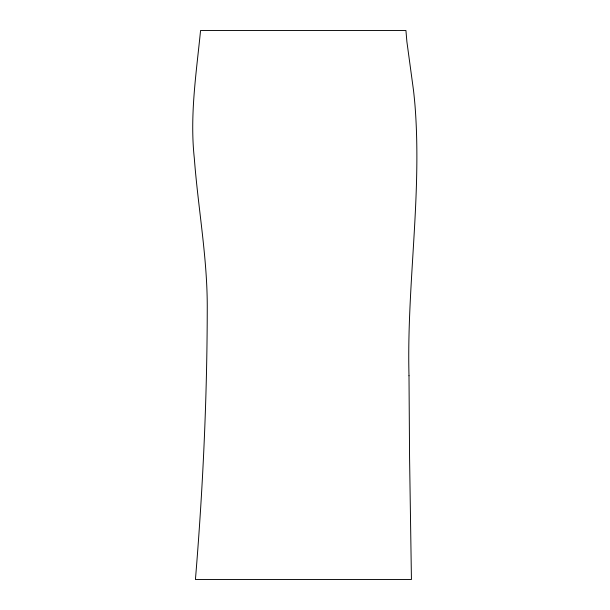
<?xml version="1.0" encoding="UTF-8"?>
<svg xmlns="http://www.w3.org/2000/svg" width="610" height="610" viewBox="0 0 610 610"><rect width="100%" height="100%" fill="white"/><g stroke="black" fill="none" stroke-linecap="round" stroke-linejoin="round"><path stroke-width="0.91" d="M408.997 375.745L409.577 457.95L411.437 579.5L195.429 579.5C202.916 489.09 207.141 398.33 207.255 307.608C207.392 257.519 198.082 208.132 194.323 158.325C189.649 115.534 196.351 72.941 200.56 30.5L405.932 30.5L406.878 41.617L413.496 90.303A506.887 506.887 0 0 1 415.029 105.705C422.036 195.764 406.649 285.61 408.997 375.745"/></g></svg>
